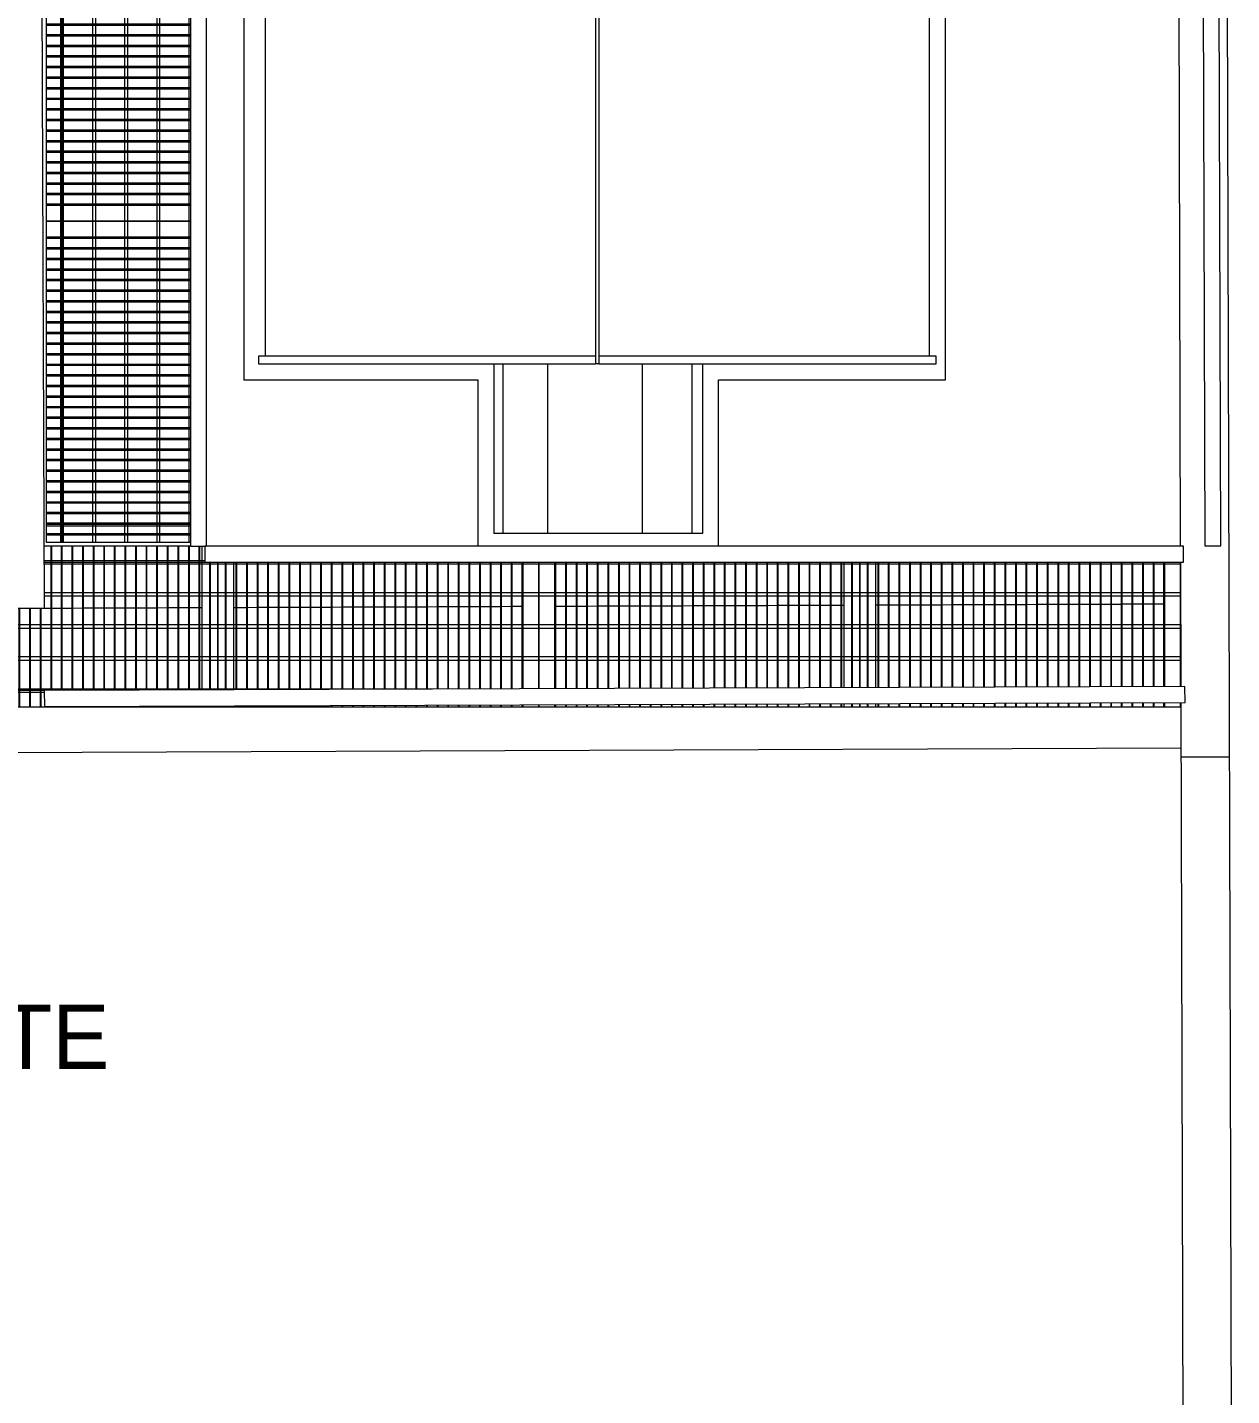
# Model space of a CAD drawing. Header units: metres. Extents: x 3 to 183, y -124 to 10.
# Drawn here: x 38.858 to 42.61, y -112.086 to -107.822 of the extents above; entities that cross this region are included whole.
import ezdxf

# ---------------------------------------------------------------- set-up
doc = ezdxf.new("R2010")
doc.units = ezdxf.units.M
for name, color, linetype, lineweight in [('A-FLOR-HRAL', 7, 'Continuous', 9), ('A-GENM', 7, 'Continuous', 9), ('A-WALL', 7, 'Continuous', 9), ('G-ANNO-TEXT', 7, 'Continuous', 9), ('M-EQPM', 7, 'Continuous', 9)]:
    doc.layers.add(name, color=color, linetype=linetype, lineweight=lineweight)
doc.styles.add('Century Gothic_2', font='GOTHIC.TTF', dxfattribs={"height": 0.2})

# ---------------------------------------------------------------- blocks, each defined once
blk = doc.blocks.new('M_RVR_Grating - 0_50 x 1_00-2147713-NFONDO-ESTANQUE EXT')
at = {"layer": 'A-GENM', "color": 253, "true_color": 0xaaaaaa}
for p, q in [((-0.5, 0.25), (-0.5, 0.2368)), ((-0.45, 0.25), (-0.5, 0.25)), ((0.5, 0.25), (-0.5, 0.25)), ((-0.5, 0.25), (-0.5, 0.2368)), ((-0.45, 0.25), (-0.45, 0.237)), ((-0.447, 0.25), (-0.45, 0.25)), ((-0.45, 0.237), (-0.45, 0.25)), ((-0.447, 0.237), (-0.447, 0.25)), ((-0.417, 0.25), (-0.417, 0.2371)), ((-0.414, 0.25), (-0.417, 0.25)), ((-0.414, 0.2371), (-0.414, 0.25)), ((-0.384, 0.25), (-0.384, 0.2372)), ((-0.381, 0.25), (-0.384, 0.25)), ((-0.381, 0.2372), (-0.381, 0.25)), ((-0.351, 0.25), (-0.351, 0.2373)), ((-0.348, 0.25), (-0.351, 0.25)), ((-0.348, 0.2373), (-0.348, 0.25)), ((-0.318, 0.25), (-0.318, 0.2374)), ((-0.315, 0.25), (-0.318, 0.25)), ((-0.315, 0.2374), (-0.315, 0.25)), ((-0.285, 0.25), (-0.285, 0.2375)), ((-0.282, 0.25), (-0.285, 0.25)), ((-0.282, 0.2375), (-0.282, 0.25)), ((-0.252, 0.25), (-0.252, 0.2376)), ((-0.249, 0.25), (-0.252, 0.25)), ((-0.249, 0.2376), (-0.249, 0.25)), ((-0.219, 0.25), (-0.219, 0.2377)), ((-0.216, 0.25), (-0.219, 0.25)), ((-0.216, 0.2377), (-0.216, 0.25)), ((-0.186, 0.25), (-0.186, 0.2378)), ((-0.183, 0.25), (-0.186, 0.25)), ((-0.183, 0.2378), (-0.183, 0.25)), ((-0.153, 0.25), (-0.153, 0.2379)), ((-0.15, 0.25), (-0.153, 0.25)), ((-0.15, 0.2379), (-0.15, 0.25)), ((-0.12, 0.25), (-0.12, 0.238)), ((-0.117, 0.25), (-0.12, 0.25)), ((-0.117, 0.238), (-0.117, 0.25)), ((-0.087, 0.25), (-0.087, 0.2381)), ((-0.084, 0.25), (-0.087, 0.25)), ((-0.084, 0.2382), (-0.084, 0.25)), ((-0.054, 0.25), (-0.054, 0.2383)), ((-0.051, 0.25), (-0.054, 0.25)), ((-0.051, 0.2383), (-0.051, 0.25)), ((-0.021, 0.25), (-0.021, 0.2384)), ((-0.018, 0.25), (-0.021, 0.25)), ((-0.018, 0.2384), (-0.018, 0.25)), ((0.012, 0.25), (0.012, 0.2385)), ((0.015, 0.25), (0.012, 0.25)), ((0.015, 0.2385), (0.015, 0.25)), ((0.045, 0.25), (0.045, 0.2386)), ((0.048, 0.25), (0.045, 0.25)), ((0.048, 0.2386), (0.048, 0.25)), ((0.078, 0.25), (0.078, 0.2387)), ((0.081, 0.25), (0.078, 0.25)), ((0.081, 0.2387), (0.081, 0.25)), ((0.111, 0.25), (0.111, 0.2388)), ((0.114, 0.25), (0.111, 0.25)), ((0.114, 0.2388), (0.114, 0.25)), ((0.144, 0.25), (0.144, 0.2389)), ((0.147, 0.25), (0.144, 0.25)), ((0.147, 0.2389), (0.147, 0.25)), ((0.177, 0.25), (0.177, 0.239)), ((0.18, 0.25), (0.177, 0.25)), ((0.18, 0.239), (0.18, 0.25)), ((0.21, 0.25), (0.21, 0.2391)), ((0.213, 0.25), (0.21, 0.25)), ((0.213, 0.2391), (0.213, 0.25)), ((0.243, 0.25), (0.243, 0.2392)), ((0.246, 0.25), (0.243, 0.25)), ((0.246, 0.2392), (0.246, 0.25)), ((0.276, 0.25), (0.276, 0.2393)), ((0.279, 0.25), (0.276, 0.25)), ((0.279, 0.2393), (0.279, 0.25)), ((0.309, 0.25), (0.309, 0.2394)), ((0.312, 0.25), (0.309, 0.25)), ((0.312, 0.2395), (0.312, 0.25)), ((0.342, 0.25), (0.342, 0.2396)), ((0.345, 0.25), (0.342, 0.25)), ((0.345, 0.2396), (0.345, 0.25)), ((0.375, 0.25), (0.375, 0.2397)), ((0.378, 0.25), (0.375, 0.25)), ((0.378, 0.2397), (0.378, 0.25)), ((0.408, 0.25), (0.408, 0.2398)), ((0.411, 0.25), (0.408, 0.25)), ((0.411, 0.2398), (0.411, 0.25)), ((0.441, 0.25), (0.441, 0.2399)), ((0.444, 0.25), (0.441, 0.25)), ((0.444, 0.2399), (0.444, 0.25)), ((0.45, 0.25), (0.45, 0.2399)), ((0.5, 0.25), (0.45, 0.25)), ((0.474, 0.25), (0.474, 0.2402)), ((0.477, 0.25), (0.474, 0.25)), ((0.477, 0.2402), (0.477, 0.25)), ((0.5, 0.2403), (0.5, 0.25)), ((0.5, 0.2403), (0.5, 0.25)), ((-0.5, 0.1868), (-0.5, -0.2)), ((-0.45, 0.187), (-0.45, -0.2)), ((-0.45, -0.2), (-0.45, 0.187)), ((-0.447, -0.2), (-0.447, 0.187)), ((-0.417, 0.1871), (-0.417, -0.2)), ((-0.414, -0.2), (-0.414, 0.1871)), ((-0.384, 0.1872), (-0.384, -0.2)), ((-0.381, -0.2), (-0.381, 0.1872)), ((-0.351, 0.1874), (-0.351, -0.2)), ((-0.348, -0.2), (-0.348, 0.1874)), ((-0.318, 0.1875), (-0.318, -0.2)), ((-0.315, -0.2), (-0.315, 0.1875)), ((-0.285, 0.1876), (-0.285, -0.2)), ((-0.282, -0.2), (-0.282, 0.1876)), ((-0.252, 0.1877), (-0.252, -0.2)), ((-0.249, -0.2), (-0.249, 0.1877)), ((-0.219, 0.1879), (-0.219, -0.2)), ((-0.216, -0.2), (-0.216, 0.1879)), ((-0.186, 0.188), (-0.186, -0.2)), ((-0.183, -0.2), (-0.183, 0.188)), ((-0.153, 0.1881), (-0.153, -0.2)), ((-0.15, -0.2), (-0.15, 0.1881)), ((-0.12, 0.1882), (-0.12, -0.2)), ((-0.117, -0.2), (-0.117, 0.1882)), ((-0.087, 0.1883), (-0.087, -0.2)), ((-0.084, -0.2), (-0.084, 0.1884)), ((-0.054, 0.1885), (-0.054, -0.2)), ((-0.051, -0.2), (-0.051, 0.1885)), ((-0.021, 0.1886), (-0.021, -0.2)), ((-0.018, -0.2), (-0.018, 0.1886)), ((0.012, 0.1887), (0.012, -0.2)), ((0.015, -0.2), (0.015, 0.1887)), ((0.045, 0.1888), (0.045, -0.2)), ((0.048, -0.2), (0.048, 0.1889)), ((0.078, 0.189), (0.078, -0.2)), ((0.081, -0.2), (0.081, 0.189)), ((0.111, 0.1891), (0.111, -0.2)), ((0.114, -0.2), (0.114, 0.1891)), ((0.144, 0.1892), (0.144, -0.2)), ((0.147, -0.2), (0.147, 0.1892)), ((0.177, 0.1893), (0.177, -0.2)), ((0.18, -0.2), (0.18, 0.1894)), ((0.21, 0.1895), (0.21, -0.2)), ((0.213, -0.2), (0.213, 0.1895)), ((0.243, 0.1896), (0.243, -0.2)), ((0.246, -0.2), (0.246, 0.1896)), ((0.276, 0.1897), (0.276, -0.2)), ((0.279, -0.2), (0.279, 0.1897)), ((0.309, 0.1898), (0.309, -0.2)), ((0.312, -0.2), (0.312, 0.1898)), ((0.342, 0.19), (0.342, -0.2002)), ((0.345, -0.2002), (0.345, 0.19)), ((0.375, 0.1901), (0.375, -0.2002)), ((0.378, -0.2002), (0.378, 0.1901)), ((0.408, 0.1902), (0.408, -0.2001)), ((0.411, -0.2001), (0.411, 0.1902)), ((0.441, 0.1903), (0.441, -0.2001)), ((0.444, -0.2001), (0.444, 0.1903)), ((0.45, 0.1904), (0.45, -0.2001)), ((0.474, 0.1902), (0.474, -0.2)), ((0.477, -0.2), (0.477, 0.1902)), ((0.5, -0.2), (0.5, 0.1903)), ((0.5, 0.105), (-0.5, 0.105)), ((-0.5, 0.095), (0.5, 0.095)), ((0.5, 0.005), (-0.5, 0.005)), ((-0.5, -0.005), (0.5, -0.005)), ((0.5, -0.095), (-0.5, -0.095)), ((-0.5, -0.105), (0.5, -0.105)), ((0.5, -0.195), (-0.5, -0.195)), ((0.5, -0.2), (-0.5, -0.2))]:
    blk.add_line(p, q, dxfattribs=at)
blk = doc.blocks.new('M_RVR_Grating - 0_50 x 1_00-2148510-NFONDO-ESTANQUE EXT')
at = {"layer": 'A-GENM', "color": 253, "true_color": 0xaaaaaa}
for p, q in [((-0.5, 0.2), (-0.5, -0.1938)), ((-0.5, 0.2), (0.5, 0.2)), ((-0.5, 0.195), (0.5, 0.195)), ((-0.45, 0.2), (-0.45, -0.1937)), ((-0.45, -0.1937), (-0.45, 0.2)), ((-0.447, -0.1936), (-0.447, 0.2)), ((-0.417, 0.2), (-0.417, -0.1935)), ((-0.414, -0.1935), (-0.414, 0.2)), ((-0.384, 0.2), (-0.384, -0.1934)), ((-0.381, -0.1934), (-0.381, 0.2)), ((-0.351, 0.2), (-0.351, -0.1933)), ((-0.348, -0.1933), (-0.348, 0.2)), ((-0.318, 0.2), (-0.318, -0.1932)), ((-0.315, -0.1932), (-0.315, 0.2)), ((-0.285, 0.2), (-0.285, -0.1931)), ((-0.282, -0.1931), (-0.282, 0.2)), ((-0.252, 0.2), (-0.252, -0.193)), ((-0.249, -0.193), (-0.249, 0.2)), ((-0.219, 0.2), (-0.219, -0.1928)), ((-0.216, -0.1928), (-0.216, 0.2)), ((-0.186, 0.2), (-0.186, -0.1927)), ((-0.183, -0.1927), (-0.183, 0.2)), ((-0.153, 0.2), (-0.153, -0.1926)), ((-0.15, -0.1926), (-0.15, 0.2)), ((-0.12, 0.2), (-0.12, -0.1925)), ((-0.117, -0.1925), (-0.117, 0.2)), ((-0.087, 0.2), (-0.087, -0.1924)), ((-0.084, -0.1924), (-0.084, 0.2)), ((-0.054, 0.2), (-0.054, -0.1923)), ((-0.051, -0.1923), (-0.051, 0.2)), ((-0.021, 0.2), (-0.021, -0.1921)), ((-0.018, -0.1921), (-0.018, 0.2)), ((0.012, 0.2), (0.012, -0.192)), ((0.015, -0.192), (0.015, 0.2)), ((0.045, 0.2), (0.045, -0.1919)), ((0.048, -0.1919), (0.048, 0.2)), ((0.078, 0.2), (0.078, -0.1918)), ((0.081, -0.1918), (0.081, 0.2)), ((0.111, 0.2), (0.111, -0.1917)), ((0.114, -0.1917), (0.114, 0.2)), ((0.144, 0.2), (0.144, -0.1916)), ((0.147, -0.1916), (0.147, 0.2)), ((0.177, 0.2), (0.177, -0.1915)), ((0.18, -0.1914), (0.18, 0.2)), ((0.21, 0.2), (0.21, -0.1913)), ((0.213, -0.1913), (0.213, 0.2)), ((0.243, 0.2), (0.243, -0.1912)), ((0.246, -0.1912), (0.246, 0.2)), ((0.276, 0.2), (0.276, -0.1911)), ((0.279, -0.1911), (0.279, 0.2)), ((0.309, 0.2), (0.309, -0.191)), ((0.312, -0.191), (0.312, 0.2)), ((0.342, 0.2002), (0.342, -0.1909)), ((0.345, -0.1909), (0.345, 0.2002)), ((0.375, 0.2002), (0.375, -0.1908)), ((0.378, -0.1907), (0.378, 0.2002)), ((0.408, 0.2001), (0.408, -0.1906)), ((0.411, -0.1906), (0.411, 0.2001)), ((0.441, 0.2001), (0.441, -0.1905)), ((0.444, -0.1905), (0.444, 0.2001)), ((0.45, 0.2001), (0.45, -0.1905)), ((0.474, 0.2), (0.474, -0.1904)), ((0.477, -0.1904), (0.477, 0.2)), ((0.5, -0.1903), (0.5, 0.2)), ((0.5, 0.105), (-0.5, 0.105)), ((-0.5, 0.095), (0.5, 0.095)), ((0.5, 0.005), (-0.5, 0.005)), ((-0.5, -0.005), (0.5, -0.005)), ((0.5, -0.095), (-0.5, -0.095)), ((-0.5, -0.105), (0.5, -0.105)), ((-0.5, -0.2438), (-0.5, -0.25)), ((-0.5, -0.2438), (-0.5, -0.25)), ((-0.5, -0.25), (-0.45, -0.25)), ((-0.5, -0.25), (0.5, -0.25)), ((-0.45, -0.2437), (-0.45, -0.25)), ((-0.45, -0.25), (-0.45, -0.2437)), ((-0.45, -0.25), (-0.447, -0.25)), ((-0.447, -0.25), (-0.447, -0.2436)), ((-0.417, -0.2435), (-0.417, -0.25)), ((-0.417, -0.25), (-0.414, -0.25)), ((-0.414, -0.25), (-0.414, -0.2435)), ((-0.384, -0.2434), (-0.384, -0.25)), ((-0.384, -0.25), (-0.381, -0.25)), ((-0.381, -0.25), (-0.381, -0.2434)), ((-0.351, -0.2433), (-0.351, -0.25)), ((-0.351, -0.25), (-0.348, -0.25)), ((-0.348, -0.25), (-0.348, -0.2433)), ((-0.318, -0.2432), (-0.318, -0.25)), ((-0.318, -0.25), (-0.315, -0.25)), ((-0.315, -0.25), (-0.315, -0.2432)), ((-0.285, -0.2431), (-0.285, -0.25)), ((-0.285, -0.25), (-0.282, -0.25)), ((-0.282, -0.25), (-0.282, -0.2431)), ((-0.252, -0.243), (-0.252, -0.25)), ((-0.252, -0.25), (-0.249, -0.25)), ((-0.249, -0.25), (-0.249, -0.243)), ((-0.219, -0.2428), (-0.219, -0.25)), ((-0.219, -0.25), (-0.216, -0.25)), ((-0.216, -0.25), (-0.216, -0.2428)), ((-0.186, -0.2427), (-0.186, -0.25)), ((-0.186, -0.25), (-0.183, -0.25)), ((-0.183, -0.25), (-0.183, -0.2427)), ((-0.153, -0.2426), (-0.153, -0.25)), ((-0.153, -0.25), (-0.15, -0.25)), ((-0.15, -0.25), (-0.15, -0.2426)), ((-0.12, -0.2425), (-0.12, -0.25)), ((-0.12, -0.25), (-0.117, -0.25)), ((-0.117, -0.25), (-0.117, -0.2425)), ((-0.087, -0.2424), (-0.087, -0.25)), ((-0.087, -0.25), (-0.084, -0.25)), ((-0.084, -0.25), (-0.084, -0.2424)), ((-0.054, -0.2423), (-0.054, -0.25)), ((-0.054, -0.25), (-0.051, -0.25)), ((-0.051, -0.25), (-0.051, -0.2423)), ((-0.021, -0.2421), (-0.021, -0.25)), ((-0.021, -0.25), (-0.018, -0.25)), ((-0.018, -0.25), (-0.018, -0.2421)), ((0.012, -0.242), (0.012, -0.25)), ((0.012, -0.25), (0.015, -0.25)), ((0.015, -0.25), (0.015, -0.242)), ((0.045, -0.2419), (0.045, -0.25)), ((0.045, -0.25), (0.048, -0.25)), ((0.048, -0.25), (0.048, -0.2419)), ((0.078, -0.2418), (0.078, -0.25)), ((0.078, -0.25), (0.081, -0.25)), ((0.081, -0.25), (0.081, -0.2418)), ((0.111, -0.2417), (0.111, -0.25)), ((0.111, -0.25), (0.114, -0.25)), ((0.114, -0.25), (0.114, -0.2417)), ((0.144, -0.2416), (0.144, -0.25)), ((0.144, -0.25), (0.147, -0.25)), ((0.147, -0.25), (0.147, -0.2416)), ((0.177, -0.2415), (0.177, -0.25)), ((0.177, -0.25), (0.18, -0.25)), ((0.18, -0.25), (0.18, -0.2414)), ((0.21, -0.2413), (0.21, -0.25)), ((0.21, -0.25), (0.213, -0.25)), ((0.213, -0.25), (0.213, -0.2413)), ((0.243, -0.2412), (0.243, -0.25)), ((0.243, -0.25), (0.246, -0.25)), ((0.246, -0.25), (0.246, -0.2412)), ((0.276, -0.2411), (0.276, -0.25)), ((0.276, -0.25), (0.279, -0.25)), ((0.279, -0.25), (0.279, -0.2411)), ((0.309, -0.241), (0.309, -0.25)), ((0.309, -0.25), (0.312, -0.25)), ((0.312, -0.25), (0.312, -0.241)), ((0.342, -0.2409), (0.342, -0.25)), ((0.342, -0.25), (0.345, -0.25)), ((0.345, -0.25), (0.345, -0.2409)), ((0.375, -0.2408), (0.375, -0.25)), ((0.375, -0.25), (0.378, -0.25)), ((0.378, -0.25), (0.378, -0.2407)), ((0.408, -0.2406), (0.408, -0.25)), ((0.408, -0.25), (0.411, -0.25)), ((0.411, -0.25), (0.411, -0.2406)), ((0.441, -0.2405), (0.441, -0.25)), ((0.441, -0.25), (0.444, -0.25)), ((0.444, -0.25), (0.444, -0.2405)), ((0.45, -0.2405), (0.45, -0.25)), ((0.45, -0.25), (0.5, -0.25)), ((0.474, -0.2404), (0.474, -0.25)), ((0.474, -0.25), (0.477, -0.25)), ((0.477, -0.25), (0.477, -0.2404)), ((0.5, -0.25), (0.5, -0.2403)), ((0.5, -0.25), (0.5, -0.2403))]:
    blk.add_line(p, q, dxfattribs=at)
blk = doc.blocks.new('M_RVR_Grating - 0_50 x 1_00-V1-NFONDO-ESTANQUE EXT')
at = {"layer": 'A-GENM', "color": 253, "true_color": 0xaaaaaa}
for p, q in [((0.4144, 0.25), (-0.0425, 0.25)), ((-0.018, 0.25), (-0.021, 0.25)), ((-0.021, 0.25), (-0.021, -0.1992)), ((-0.018, -0.1992), (-0.018, 0.25)), ((0.015, 0.25), (0.012, 0.25)), ((0.012, 0.25), (0.012, -0.1991)), ((0.015, -0.1991), (0.015, 0.25)), ((0.048, 0.25), (0.045, 0.25)), ((0.045, 0.25), (0.045, -0.199)), ((0.048, -0.1989), (0.048, 0.25)), ((0.081, 0.25), (0.078, 0.25)), ((0.078, 0.25), (0.078, -0.1988)), ((0.081, -0.1988), (0.081, 0.25)), ((0.114, 0.25), (0.111, 0.25)), ((0.111, 0.25), (0.111, -0.1987)), ((0.114, -0.1987), (0.114, 0.25)), ((0.147, 0.25), (0.144, 0.25)), ((0.144, 0.25), (0.144, -0.1986)), ((0.147, -0.1986), (0.147, 0.25)), ((0.18, 0.25), (0.177, 0.25)), ((0.177, 0.25), (0.177, -0.1985)), ((0.18, -0.1985), (0.18, 0.25)), ((0.213, 0.25), (0.21, 0.25)), ((0.21, 0.25), (0.21, -0.1984)), ((0.213, -0.1984), (0.213, 0.25)), ((0.246, 0.25), (0.243, 0.25)), ((0.243, 0.25), (0.243, -0.1983)), ((0.246, -0.1982), (0.246, 0.25)), ((0.279, 0.25), (0.276, 0.25)), ((0.276, 0.25), (0.276, -0.1981)), ((0.279, -0.1981), (0.279, 0.25)), ((0.312, 0.25), (0.309, 0.25)), ((0.309, 0.25), (0.309, -0.198)), ((0.312, -0.198), (0.312, 0.25)), ((0.345, 0.25), (0.342, 0.25)), ((0.342, 0.25), (0.342, -0.1979)), ((0.345, -0.1979), (0.345, 0.25)), ((0.378, 0.25), (0.375, 0.25)), ((0.375, 0.25), (0.375, -0.1978)), ((0.378, -0.1978), (0.378, 0.25)), ((0.411, 0.25), (0.408, 0.25)), ((0.408, 0.25), (0.408, -0.1977)), ((0.411, -0.1977), (0.411, 0.25)), ((0.441, 0.25), (0.441, -0.1976)), ((0.444, -0.1976), (0.444, 0.25)), ((0.45, 0.25), (0.45, -0.1975)), ((-0.5, 0.2), (-0.5, -0.2)), ((-0.5, 0.195), (-0.1923, 0.195)), ((-0.45, 0.2), (-0.45, -0.2001)), ((-0.45, -0.2001), (-0.45, 0.2)), ((-0.447, -0.2001), (-0.447, 0.2)), ((-0.417, 0.2), (-0.417, -0.2001)), ((-0.414, -0.2001), (-0.414, 0.2)), ((-0.384, 0.2), (-0.384, -0.2002)), ((-0.381, -0.2002), (-0.381, 0.2)), ((-0.351, 0.2), (-0.351, -0.2002)), ((-0.348, -0.2002), (-0.348, 0.2)), ((-0.318, 0.2), (-0.318, -0.2)), ((-0.315, -0.2), (-0.315, 0.2)), ((-0.285, 0.2), (-0.285, -0.2)), ((-0.282, -0.2), (-0.282, 0.2)), ((-0.252, 0.2), (-0.252, -0.2)), ((-0.249, -0.2), (-0.249, 0.2)), ((-0.219, 0.2), (-0.219, -0.1999)), ((-0.216, -0.1999), (-0.216, 0.2)), ((0.4597, 0.205), (-0.0423, 0.205)), ((-0.0423, 0.2), (0.5, 0.2)), ((-0.0423, 0.195), (0.5, 0.195)), ((0.474, 0.2), (0.474, -0.1974)), ((0.477, -0.1974), (0.477, 0.2)), ((0.5, -0.1974), (0.5, 0.2)), ((-0.192, 0.105), (-0.5, 0.105)), ((-0.5, 0.095), (-0.1919, 0.095)), ((0.5, 0.105), (-0.042, 0.105)), ((-0.0419, 0.095), (0.5, 0.095)), ((-0.186, 0.0566), (-0.186, -0.25)), ((-0.183, -0.25), (-0.183, 0.0566)), ((-0.153, 0.0567), (-0.153, -0.25)), ((-0.15, -0.25), (-0.15, 0.0568)), ((-0.12, 0.0569), (-0.12, -0.25)), ((-0.117, -0.25), (-0.117, 0.0569)), ((-0.087, 0.057), (-0.087, -0.25)), ((-0.084, -0.25), (-0.084, 0.057)), ((-0.054, 0.0571), (-0.054, -0.25)), ((-0.051, -0.25), (-0.051, 0.0571)), ((0.5, 0.005), (-0.5, 0.005)), ((-0.5, -0.005), (0.5, -0.005)), ((0.5, -0.095), (-0.5, -0.095)), ((-0.5, -0.105), (0.5, -0.105)), ((0.5, -0.195), (-0.5, -0.195)), ((-0.2512, -0.2), (-0.5, -0.2)), ((-0.0409, -0.2), (-0.1909, -0.2)), ((-0.1909, -0.205), (-0.0409, -0.205)), ((-0.2512, -0.25), (-0.249, -0.25)), ((-0.2512, -0.25), (0.5, -0.25)), ((-0.219, -0.25), (-0.216, -0.25)), ((-0.186, -0.25), (-0.183, -0.25)), ((-0.153, -0.25), (-0.15, -0.25)), ((-0.12, -0.25), (-0.117, -0.25)), ((-0.087, -0.25), (-0.084, -0.25)), ((-0.054, -0.25), (-0.051, -0.25)), ((-0.021, -0.2496), (-0.021, -0.25)), ((-0.021, -0.25), (-0.018, -0.25)), ((-0.018, -0.25), (-0.018, -0.2496)), ((0.012, -0.2496), (0.012, -0.25)), ((0.012, -0.25), (0.015, -0.25)), ((0.015, -0.25), (0.015, -0.2496)), ((0.045, -0.2496), (0.045, -0.25)), ((0.045, -0.25), (0.048, -0.25)), ((0.048, -0.25), (0.048, -0.2496)), ((0.078, -0.2496), (0.078, -0.25)), ((0.078, -0.25), (0.081, -0.25)), ((0.081, -0.25), (0.081, -0.2496)), ((0.111, -0.2496), (0.111, -0.25)), ((0.111, -0.25), (0.114, -0.25)), ((0.114, -0.25), (0.114, -0.2496)), ((0.144, -0.2496), (0.144, -0.25)), ((0.144, -0.25), (0.147, -0.25)), ((0.147, -0.25), (0.147, -0.2496)), ((0.177, -0.2496), (0.177, -0.25)), ((0.177, -0.25), (0.18, -0.25)), ((0.18, -0.25), (0.18, -0.2496)), ((0.21, -0.2484), (0.21, -0.25)), ((0.21, -0.25), (0.213, -0.25)), ((0.213, -0.25), (0.213, -0.2484)), ((0.243, -0.2483), (0.243, -0.25)), ((0.243, -0.25), (0.246, -0.25)), ((0.246, -0.25), (0.246, -0.2482)), ((0.276, -0.2481), (0.276, -0.25)), ((0.276, -0.25), (0.279, -0.25)), ((0.279, -0.25), (0.279, -0.2481)), ((0.309, -0.248), (0.309, -0.25)), ((0.309, -0.25), (0.312, -0.25)), ((0.312, -0.25), (0.312, -0.248)), ((0.342, -0.2479), (0.342, -0.25)), ((0.342, -0.25), (0.345, -0.25)), ((0.345, -0.25), (0.345, -0.2479)), ((0.375, -0.2478), (0.375, -0.25)), ((0.375, -0.25), (0.378, -0.25)), ((0.378, -0.25), (0.378, -0.2478)), ((0.408, -0.2477), (0.408, -0.25)), ((0.408, -0.25), (0.411, -0.25)), ((0.411, -0.25), (0.411, -0.2477)), ((0.441, -0.2476), (0.441, -0.25)), ((0.441, -0.25), (0.444, -0.25)), ((0.444, -0.25), (0.444, -0.2476)), ((0.45, -0.2475), (0.45, -0.25)), ((0.45, -0.25), (0.5, -0.25)), ((0.474, -0.2474), (0.474, -0.25)), ((0.474, -0.25), (0.477, -0.25)), ((0.477, -0.25), (0.477, -0.2474)), ((0.5, -0.25), (0.5, -0.2474)), ((0.5, -0.25), (0.5, -0.2474))]:
    blk.add_line(p, q, dxfattribs=at)
blk = doc.blocks.new('M_RVR_Grating - 0_50 x 1_00-V2-NFONDO-ESTANQUE EXT')
at = {"layer": 'A-GENM', "color": 253, "true_color": 0xaaaaaa}
for p, q in [((-0.5, 0.25), (-0.5, 0.2438)), ((-0.45, 0.25), (-0.5, 0.25)), ((0.5, 0.25), (-0.5, 0.25)), ((-0.5, 0.25), (-0.5, 0.2438)), ((-0.45, 0.25), (-0.45, 0.244)), ((-0.447, 0.25), (-0.45, 0.25)), ((-0.45, 0.244), (-0.45, 0.25)), ((-0.447, 0.244), (-0.447, 0.25)), ((-0.417, 0.25), (-0.417, 0.2441)), ((-0.414, 0.25), (-0.417, 0.25)), ((-0.414, 0.2441), (-0.414, 0.25)), ((-0.384, 0.25), (-0.384, 0.2442)), ((-0.381, 0.25), (-0.384, 0.25)), ((-0.381, 0.2443), (-0.381, 0.25)), ((-0.351, 0.25), (-0.351, 0.2444)), ((-0.348, 0.25), (-0.351, 0.25)), ((-0.348, 0.2444), (-0.348, 0.25)), ((-0.318, 0.25), (-0.318, 0.2445)), ((-0.315, 0.25), (-0.318, 0.25)), ((-0.315, 0.2445), (-0.315, 0.25)), ((-0.285, 0.25), (-0.285, 0.2446)), ((-0.282, 0.25), (-0.285, 0.25)), ((-0.282, 0.2446), (-0.282, 0.25)), ((-0.252, 0.25), (-0.252, 0.2447)), ((-0.249, 0.25), (-0.252, 0.25)), ((-0.249, 0.2447), (-0.249, 0.25)), ((-0.219, 0.25), (-0.219, 0.2448)), ((-0.216, 0.25), (-0.219, 0.25)), ((-0.216, 0.2448), (-0.216, 0.25)), ((-0.186, 0.25), (-0.186, 0.2449)), ((-0.183, 0.25), (-0.186, 0.25)), ((-0.183, 0.245), (-0.183, 0.25)), ((-0.153, 0.25), (-0.153, 0.2451)), ((-0.15, 0.25), (-0.153, 0.25)), ((-0.15, 0.2451), (-0.15, 0.25)), ((-0.12, 0.25), (-0.12, 0.2452)), ((-0.117, 0.25), (-0.12, 0.25)), ((-0.117, 0.2452), (-0.117, 0.25)), ((-0.087, 0.25), (-0.087, 0.2453)), ((-0.084, 0.25), (-0.087, 0.25)), ((-0.084, 0.2453), (-0.084, 0.25)), ((-0.054, 0.25), (-0.054, 0.2454)), ((-0.051, 0.25), (-0.054, 0.25)), ((-0.051, 0.2454), (-0.051, 0.25)), ((-0.021, 0.25), (-0.021, 0.2455)), ((-0.018, 0.25), (-0.021, 0.25)), ((-0.018, 0.2455), (-0.018, 0.25)), ((0.012, 0.25), (0.012, 0.2456)), ((0.015, 0.25), (0.012, 0.25)), ((0.015, 0.2456), (0.015, 0.25)), ((0.045, 0.25), (0.045, 0.2458)), ((0.048, 0.25), (0.045, 0.25)), ((0.048, 0.2458), (0.048, 0.25)), ((0.078, 0.25), (0.078, 0.2459)), ((0.081, 0.25), (0.078, 0.25)), ((0.081, 0.2459), (0.081, 0.25)), ((0.111, 0.25), (0.111, 0.246)), ((0.114, 0.25), (0.111, 0.25)), ((0.114, 0.246), (0.114, 0.25)), ((0.144, 0.25), (0.144, 0.2461)), ((0.147, 0.25), (0.144, 0.25)), ((0.147, 0.2461), (0.147, 0.25)), ((0.177, 0.25), (0.177, 0.2462)), ((0.18, 0.25), (0.177, 0.25)), ((0.18, 0.2462), (0.18, 0.25)), ((0.21, 0.25), (0.21, 0.2463)), ((0.213, 0.25), (0.21, 0.25)), ((0.213, 0.2463), (0.213, 0.25)), ((0.243, 0.25), (0.243, 0.2465)), ((0.246, 0.25), (0.243, 0.25)), ((0.246, 0.2465), (0.246, 0.25)), ((0.276, 0.25), (0.276, 0.2466)), ((0.279, 0.25), (0.276, 0.25)), ((0.279, 0.2466), (0.279, 0.25)), ((0.309, 0.25), (0.309, 0.2467)), ((0.312, 0.25), (0.309, 0.25)), ((0.312, 0.2467), (0.312, 0.25)), ((0.342, 0.25), (0.342, 0.2468)), ((0.345, 0.25), (0.342, 0.25)), ((0.345, 0.2468), (0.345, 0.25)), ((0.375, 0.25), (0.375, 0.2469)), ((0.378, 0.25), (0.375, 0.25)), ((0.378, 0.2469), (0.378, 0.25)), ((0.408, 0.25), (0.408, 0.247)), ((0.411, 0.25), (0.408, 0.25)), ((0.411, 0.247), (0.411, 0.25)), ((0.441, 0.25), (0.441, 0.2471)), ((0.444, 0.25), (0.441, 0.25)), ((0.444, 0.2472), (0.444, 0.25)), ((0.45, 0.25), (0.45, 0.2472)), ((0.5, 0.25), (0.45, 0.25)), ((0.474, 0.25), (0.474, 0.2473)), ((0.477, 0.25), (0.474, 0.25)), ((0.477, 0.2473), (0.477, 0.25)), ((0.5, 0.2474), (0.5, 0.25)), ((0.5, 0.2474), (0.5, 0.25)), ((-0.5, 0.1938), (-0.5, -0.2)), ((-0.45, 0.194), (-0.45, -0.2)), ((-0.45, -0.2), (-0.45, 0.194)), ((-0.447, -0.2), (-0.447, 0.194)), ((-0.417, 0.1941), (-0.417, -0.2)), ((-0.414, -0.2), (-0.414, 0.1941)), ((-0.384, 0.1942), (-0.384, -0.2)), ((-0.381, -0.2), (-0.381, 0.1943)), ((-0.351, 0.1944), (-0.351, -0.2)), ((-0.348, -0.2), (-0.348, 0.1944)), ((-0.318, 0.1945), (-0.318, -0.2)), ((-0.315, -0.2), (-0.315, 0.1945)), ((-0.285, 0.1946), (-0.285, -0.2)), ((-0.282, -0.2), (-0.282, 0.1946)), ((-0.252, 0.1947), (-0.252, -0.2)), ((-0.249, -0.2), (-0.249, 0.1947)), ((-0.219, 0.1948), (-0.219, -0.2)), ((-0.216, -0.2), (-0.216, 0.1948)), ((-0.186, 0.1949), (-0.186, -0.2)), ((-0.183, -0.2), (-0.183, 0.195)), ((-0.1688, 0.195), (0.5, 0.195)), ((-0.153, 0.1951), (-0.153, -0.2)), ((-0.15, -0.2), (-0.15, 0.1951)), ((-0.12, 0.1952), (-0.12, -0.2)), ((-0.117, -0.2), (-0.117, 0.1952)), ((-0.087, 0.1953), (-0.087, -0.2)), ((-0.084, -0.2), (-0.084, 0.1953)), ((-0.054, 0.1954), (-0.054, -0.2)), ((-0.051, -0.2), (-0.051, 0.1954)), ((-0.021, 0.1955), (-0.021, -0.2)), ((-0.018, -0.2), (-0.018, 0.1955)), ((0.012, 0.1956), (0.012, -0.2)), ((0.015, -0.2), (0.015, 0.1956)), ((0.045, 0.1958), (0.045, -0.2)), ((0.048, -0.2), (0.048, 0.1958)), ((0.078, 0.1959), (0.078, -0.2)), ((0.081, -0.2), (0.081, 0.1959)), ((0.111, 0.196), (0.111, -0.2)), ((0.114, -0.2), (0.114, 0.196)), ((0.144, 0.1961), (0.144, -0.2)), ((0.147, -0.2), (0.147, 0.1961)), ((0.177, 0.1962), (0.177, -0.2)), ((0.18, -0.2), (0.18, 0.1962)), ((0.21, 0.1963), (0.21, -0.2)), ((0.213, -0.2), (0.213, 0.1963)), ((0.243, 0.1965), (0.243, -0.2)), ((0.246, -0.2), (0.246, 0.1965)), ((0.276, 0.1966), (0.276, -0.2)), ((0.279, -0.2), (0.279, 0.1966)), ((0.309, 0.1967), (0.309, -0.2)), ((0.312, -0.2), (0.312, 0.1967)), ((0.342, 0.1968), (0.342, -0.2002)), ((0.345, -0.2002), (0.345, 0.1968)), ((0.375, 0.1969), (0.375, -0.2002)), ((0.378, -0.2002), (0.378, 0.1969)), ((0.408, 0.197), (0.408, -0.2001)), ((0.411, -0.2001), (0.411, 0.197)), ((0.441, 0.1971), (0.441, -0.2001)), ((0.444, -0.2001), (0.444, 0.1972)), ((0.45, 0.1972), (0.45, -0.2001)), ((0.474, 0.1973), (0.474, -0.2)), ((0.477, -0.2), (0.477, 0.1973)), ((0.5, -0.2), (0.5, 0.1974)), ((0.5, 0.105), (-0.5, 0.105)), ((-0.5, 0.095), (0.5, 0.095)), ((0.5, 0.005), (-0.5, 0.005)), ((-0.5, -0.005), (0.5, -0.005)), ((0.5, -0.095), (-0.5, -0.095)), ((-0.5, -0.105), (0.5, -0.105)), ((0.5, -0.195), (-0.5, -0.195)), ((0.5, -0.2), (-0.5, -0.2))]:
    blk.add_line(p, q, dxfattribs=at)
blk = doc.blocks.new('M_RVR_Grating - 0_50 x 1_00-V15-NFONDO-ESTANQUE EXT')
at = {"layer": 'A-GENM', "color": 253, "true_color": 0xaaaaaa}
for p, q in [((-0.5, 0.2), (-0.5, -0.25)), ((-0.5, 0.195), (0.5, 0.195)), ((-0.45, 0.2), (-0.45, -0.25)), ((-0.45, -0.25), (-0.45, 0.2)), ((-0.447, -0.25), (-0.447, 0.2)), ((-0.417, 0.2), (-0.417, -0.25)), ((-0.414, -0.25), (-0.414, 0.2)), ((-0.384, 0.2), (-0.384, -0.25)), ((-0.381, -0.25), (-0.381, 0.2)), ((-0.351, 0.2), (-0.351, -0.25)), ((-0.348, -0.25), (-0.348, 0.2)), ((-0.318, 0.2), (-0.318, -0.25)), ((-0.315, -0.25), (-0.315, 0.2)), ((-0.285, 0.2), (-0.285, -0.25)), ((-0.282, -0.25), (-0.282, 0.2)), ((-0.252, 0.2), (-0.252, -0.25)), ((-0.249, -0.25), (-0.249, 0.2)), ((-0.219, 0.2), (-0.219, -0.25)), ((-0.216, -0.25), (-0.216, 0.2)), ((-0.186, 0.2), (-0.186, -0.25)), ((-0.183, -0.25), (-0.183, 0.2)), ((-0.153, 0.2), (-0.153, -0.25)), ((-0.15, -0.25), (-0.15, 0.2)), ((-0.12, 0.2), (-0.12, -0.25)), ((-0.117, -0.25), (-0.117, 0.2)), ((-0.087, 0.2), (-0.087, -0.25)), ((-0.084, -0.25), (-0.084, 0.2)), ((-0.054, 0.2), (-0.054, -0.25)), ((-0.051, -0.25), (-0.051, 0.2)), ((-0.021, 0.2), (-0.021, -0.25)), ((-0.018, -0.25), (-0.018, 0.2)), ((0.012, 0.2), (0.012, -0.25)), ((0.015, -0.25), (0.015, 0.2)), ((0.045, 0.2), (0.045, -0.25)), ((0.048, -0.25), (0.048, 0.2)), ((0.078, 0.2), (0.078, -0.25)), ((0.081, -0.25), (0.081, 0.2)), ((0.111, 0.2), (0.111, -0.25)), ((0.114, -0.25), (0.114, 0.2)), ((0.144, 0.2), (0.144, -0.25)), ((0.147, -0.25), (0.147, 0.2)), ((0.177, 0.2), (0.177, -0.25)), ((0.18, -0.25), (0.18, 0.2)), ((0.21, 0.2), (0.21, -0.25)), ((0.213, -0.25), (0.213, 0.2)), ((0.243, 0.2), (0.243, -0.25)), ((0.246, -0.25), (0.246, 0.2)), ((0.276, 0.2), (0.276, -0.25)), ((0.279, -0.25), (0.279, 0.2)), ((0.309, 0.2), (0.309, -0.25)), ((0.312, -0.25), (0.312, 0.2)), ((0.342, 0.2), (0.342, -0.25)), ((0.345, -0.25), (0.345, 0.2)), ((0.375, 0.2), (0.375, -0.25)), ((0.378, -0.25), (0.378, 0.2)), ((0.408, 0.2), (0.408, -0.25)), ((0.411, -0.25), (0.411, 0.2)), ((0.441, 0.2), (0.441, -0.25)), ((0.444, -0.25), (0.444, 0.2)), ((0.45, 0.2), (0.45, -0.25)), ((0.474, 0.2), (0.474, -0.25)), ((0.477, -0.25), (0.477, 0.2)), ((0.5, -0.25), (0.5, 0.2)), ((0.5, 0.105), (-0.5, 0.105)), ((-0.5, 0.095), (0.5, 0.095)), ((0.5, 0.005), (-0.5, 0.005)), ((-0.5, -0.005), (0.5, -0.005)), ((0.5, -0.095), (-0.5, -0.095)), ((-0.5, -0.105), (0.5, -0.105)), ((0.5, -0.195), (-0.5, -0.195)), ((0.5, -0.2), (-0.5, -0.2)), ((-0.5, -0.2), (-0.5, -0.25)), ((-0.5, -0.205), (0.5, -0.205)), ((0.5, -0.25), (0.5, -0.2)), ((-0.5, -0.25), (-0.45, -0.25)), ((-0.5, -0.25), (0.5, -0.25)), ((-0.45, -0.25), (-0.447, -0.25)), ((-0.417, -0.25), (-0.414, -0.25)), ((-0.384, -0.25), (-0.381, -0.25)), ((-0.351, -0.25), (-0.348, -0.25)), ((-0.318, -0.25), (-0.315, -0.25)), ((-0.285, -0.25), (-0.282, -0.25)), ((-0.252, -0.25), (-0.249, -0.25)), ((-0.219, -0.25), (-0.216, -0.25)), ((-0.186, -0.25), (-0.183, -0.25)), ((-0.153, -0.25), (-0.15, -0.25)), ((-0.12, -0.25), (-0.117, -0.25)), ((-0.087, -0.25), (-0.084, -0.25)), ((-0.054, -0.25), (-0.051, -0.25)), ((-0.021, -0.25), (-0.018, -0.25)), ((0.012, -0.25), (0.015, -0.25)), ((0.045, -0.25), (0.048, -0.25)), ((0.078, -0.25), (0.081, -0.25)), ((0.111, -0.25), (0.114, -0.25)), ((0.144, -0.25), (0.147, -0.25)), ((0.177, -0.25), (0.18, -0.25)), ((0.21, -0.25), (0.213, -0.25)), ((0.243, -0.25), (0.246, -0.25)), ((0.276, -0.25), (0.279, -0.25)), ((0.309, -0.25), (0.312, -0.25)), ((0.342, -0.25), (0.345, -0.25)), ((0.375, -0.25), (0.378, -0.25)), ((0.408, -0.25), (0.411, -0.25)), ((0.441, -0.25), (0.444, -0.25)), ((0.45, -0.25), (0.5, -0.25)), ((0.474, -0.25), (0.477, -0.25))]:
    blk.add_line(p, q, dxfattribs=at)
blk = doc.blocks.new('M_RVR_Grating - 0_50 x 1_00-V16-NFONDO-ESTANQUE EXT')
at = {"layer": 'A-GENM', "color": 253, "true_color": 0xaaaaaa}
for p, q in [((-0.45, 0.25), (-0.5, 0.25)), ((-0.5, 0.25), (-0.5, -0.2)), ((0.5, 0.25), (-0.5, 0.25)), ((-0.5, 0.25), (-0.5, 0.2)), ((-0.447, 0.25), (-0.45, 0.25)), ((-0.45, 0.25), (-0.45, -0.2)), ((-0.45, -0.2), (-0.45, 0.25)), ((-0.447, -0.2), (-0.447, 0.25)), ((-0.414, 0.25), (-0.417, 0.25)), ((-0.417, 0.25), (-0.417, -0.2)), ((-0.414, -0.2), (-0.414, 0.25)), ((-0.381, 0.25), (-0.384, 0.25)), ((-0.384, 0.25), (-0.384, -0.2)), ((-0.381, -0.2), (-0.381, 0.25)), ((-0.348, 0.25), (-0.351, 0.25)), ((-0.351, 0.25), (-0.351, -0.2)), ((-0.348, -0.2), (-0.348, 0.25)), ((-0.315, 0.25), (-0.318, 0.25)), ((-0.318, 0.25), (-0.318, -0.2)), ((-0.315, -0.2), (-0.315, 0.25)), ((-0.282, 0.25), (-0.285, 0.25)), ((-0.285, 0.25), (-0.285, -0.2)), ((-0.282, -0.2), (-0.282, 0.25)), ((-0.249, 0.25), (-0.252, 0.25)), ((-0.252, 0.25), (-0.252, -0.2)), ((-0.249, -0.2), (-0.249, 0.25)), ((-0.216, 0.25), (-0.219, 0.25)), ((-0.219, 0.25), (-0.219, -0.2)), ((-0.216, -0.2), (-0.216, 0.25)), ((-0.183, 0.25), (-0.186, 0.25)), ((-0.186, 0.25), (-0.186, -0.2)), ((-0.183, -0.2), (-0.183, 0.25)), ((-0.15, 0.25), (-0.153, 0.25)), ((-0.153, 0.25), (-0.153, -0.2)), ((-0.15, -0.2), (-0.15, 0.25)), ((-0.117, 0.25), (-0.12, 0.25)), ((-0.12, 0.25), (-0.12, -0.2)), ((-0.117, -0.2), (-0.117, 0.25)), ((-0.084, 0.25), (-0.087, 0.25)), ((-0.087, 0.25), (-0.087, -0.2)), ((-0.084, -0.2), (-0.084, 0.25)), ((-0.051, 0.25), (-0.054, 0.25)), ((-0.054, 0.25), (-0.054, -0.2)), ((-0.051, -0.2), (-0.051, 0.25)), ((-0.018, 0.25), (-0.021, 0.25)), ((-0.021, 0.25), (-0.021, -0.2)), ((-0.018, -0.2), (-0.018, 0.25)), ((0.015, 0.25), (0.012, 0.25)), ((0.012, 0.25), (0.012, -0.2)), ((0.015, -0.2), (0.015, 0.25)), ((0.048, 0.25), (0.045, 0.25)), ((0.045, 0.25), (0.045, -0.2)), ((0.048, -0.2), (0.048, 0.25)), ((0.081, 0.25), (0.078, 0.25)), ((0.078, 0.25), (0.078, -0.2)), ((0.081, -0.2), (0.081, 0.25)), ((0.114, 0.25), (0.111, 0.25)), ((0.111, 0.25), (0.111, -0.2)), ((0.114, -0.2), (0.114, 0.25)), ((0.147, 0.25), (0.144, 0.25)), ((0.144, 0.25), (0.144, -0.2)), ((0.147, -0.2), (0.147, 0.25)), ((0.18, 0.25), (0.177, 0.25)), ((0.177, 0.25), (0.177, -0.2)), ((0.18, -0.2), (0.18, 0.25)), ((0.213, 0.25), (0.21, 0.25)), ((0.21, 0.25), (0.21, -0.2)), ((0.213, -0.2), (0.213, 0.25)), ((0.246, 0.25), (0.243, 0.25)), ((0.243, 0.25), (0.243, -0.2)), ((0.246, -0.2), (0.246, 0.25)), ((0.279, 0.25), (0.276, 0.25)), ((0.276, 0.25), (0.276, -0.2)), ((0.279, -0.2), (0.279, 0.25)), ((0.312, 0.25), (0.309, 0.25)), ((0.309, 0.25), (0.309, -0.2)), ((0.312, -0.2), (0.312, 0.25)), ((0.345, 0.25), (0.342, 0.25)), ((0.342, 0.25), (0.342, -0.2)), ((0.345, -0.2), (0.345, 0.25)), ((0.378, 0.25), (0.375, 0.25)), ((0.375, 0.25), (0.375, -0.2)), ((0.378, -0.2), (0.378, 0.25)), ((0.411, 0.25), (0.408, 0.25)), ((0.408, 0.25), (0.408, -0.2)), ((0.411, -0.2), (0.411, 0.25)), ((0.444, 0.25), (0.441, 0.25)), ((0.441, 0.25), (0.441, -0.2)), ((0.444, -0.2), (0.444, 0.25)), ((0.5, 0.25), (0.45, 0.25)), ((0.45, 0.25), (0.45, -0.2)), ((0.477, 0.25), (0.474, 0.25)), ((0.474, 0.25), (0.474, -0.2)), ((0.477, -0.2), (0.477, 0.25)), ((0.5, -0.2), (0.5, 0.25)), ((0.5, 0.2), (0.5, 0.25)), ((0.5, 0.205), (-0.5, 0.205)), ((-0.5, 0.2), (0.5, 0.2)), ((-0.5, 0.195), (0.5, 0.195)), ((0.5, 0.105), (-0.5, 0.105)), ((-0.5, 0.095), (0.5, 0.095)), ((0.5, 0.005), (-0.5, 0.005)), ((-0.5, -0.005), (0.5, -0.005)), ((0.5, -0.095), (-0.5, -0.095)), ((-0.5, -0.105), (0.5, -0.105)), ((0.5, -0.195), (-0.5, -0.195))]:
    blk.add_line(p, q, dxfattribs=at)
blk = doc.blocks.new('Railing - Railing-2148970-NFONDO-ESTANQUE EXT')
at = {"layer": 'A-FLOR-HRAL'}
for p, q in [((-114.1014, -64.7673), (-116.7428, -71.4973)), ((-116.6962, -71.5156), (-114.0549, -64.7856)), ((-116.7428, -71.4973), (-116.6962, -71.5156))]:
    blk.add_line(p, q, dxfattribs=at)
blk = doc.blocks.new('Railing - Railing-2150743-NFONDO-ESTANQUE EXT')
at = {"layer": 'A-FLOR-HRAL'}
for p, q in [((-117.912, -65.8623), (-119.6821, -70.3354)), ((-119.6356, -70.3538), (-117.8655, -65.8807)), ((-119.6821, -70.3354), (-119.6364, -70.3535))]:
    blk.add_line(p, q, dxfattribs=at)
blk = doc.blocks.new('Railing - Railing-2150802-NFONDO-ESTANQUE EXT')
at = {"layer": 'A-FLOR-HRAL'}
for p, q in [((-119.6401, -70.3524), (-119.6582, -70.3981)), ((-116.8043, -71.4736), (-119.6398, -70.3516)), ((-119.6582, -70.3981), (-116.8227, -71.5201)), ((-116.8227, -71.5201), (-116.8043, -71.4736))]:
    blk.add_line(p, q, dxfattribs=at)
blk = doc.blocks.new('Railing - Railing-2150933-NFONDO-ESTANQUE EXT')
at = {"layer": 'A-FLOR-HRAL'}
for p, q in [((-120.2707, -70.5856), (-120.289, -70.6322)), ((-116.961, -71.8819), (-120.2707, -70.5856)), ((-120.289, -70.6322), (-116.9793, -71.9284)), ((-116.9793, -71.9284), (-116.961, -71.8819))]:
    blk.add_line(p, q, dxfattribs=at)
blk = doc.blocks.new('M_Equipo estanque lodos - M_Equipo estanque lodos-2152943-NFONDO-ESTANQUE EXT')
at = {"layer": 'M-EQPM'}
for p, q in [((-1.1021, 4.2085), (-1.1021, -0.05)), ((-0.005, 0), (-0.005, 4.2085)), ((0.005, 4.2085), (0.005, 0)), ((1.0852, -0.05), (1.0852, 4.2085)), ((-1.0352, 1.1105), (-1.0352, 0.0242)), ((1.0352, 0.0242), (1.0352, 1.1105)), ((-0.005, 0.0242), (-1.056, 0.0242)), ((-1.056, 0.0242), (-1.056, 0)), ((-1.056, 0), (-0.005, 0)), ((-0.3221, 0), (-0.3221, -0.5288)), ((-0.2943, 0), (-0.2943, -0.5288)), ((-0.1557, 0), (-0.1557, -0.5288)), ((0.005, 0), (-0.005, 0)), ((1.056, 0.0242), (0.005, 0.0242)), ((0.1394, 0), (0.1394, -0.5288)), ((0.2939, 0), (0.2939, -0.5288)), ((0.3273, 0), (0.3273, -0.5288)), ((1.056, 0), (1.056, 0.0242)), ((0.005, 0), (1.056, 0)), ((-1.1021, -0.05), (-0.3721, -0.05)), ((-0.3721, -0.05), (-0.3721, -0.5681)), ((0.3773, -0.5681), (0.3773, -0.05)), ((0.3773, -0.05), (1.0852, -0.05)), ((-0.2943, -0.5288), (-0.3221, -0.5288)), ((-0.1557, -0.5288), (-0.2943, -0.5288)), ((0.1394, -0.5288), (-0.1557, -0.5288)), ((0.2939, -0.5288), (0.1394, -0.5288)), ((0.3273, -0.5288), (0.2939, -0.5288))]:
    blk.add_line(p, q, dxfattribs=at)

msp = doc.modelspace()

# ---------------------------------------------------------------- linework, layer by layer
at = {"layer": 'A-WALL'}
for p, q in [((42.4515, -109.4387), (42.431, -102.1701)), ((42.5812, -102.2448), (42.6104, -112.5865)), ((38.892, -104.6301), (38.9096, -109.632)), ((42.4527, -109.876), (42.4516, -109.4887)), ((38.7355, -109.6327), (38.9305, -109.632)), ((38.9335, -109.6319), (38.9635, -109.6318)), ((38.9665, -109.6318), (38.9965, -109.6317)), ((38.9995, -109.6317), (39.0295, -109.6316)), ((39.0325, -109.6316), (39.0625, -109.6315)), ((39.0655, -109.6314), (39.0955, -109.6313)), ((39.0985, -109.6313), (39.1285, -109.6312)), ((39.1315, -109.6312), (39.1615, -109.6311)), ((39.1645, -109.6311), (39.1945, -109.6309)), ((39.1975, -109.6309), (39.2275, -109.6308)), ((39.2305, -109.6308), (39.2605, -109.6307)), ((39.2635, -109.6307), (39.2935, -109.6306)), ((39.2965, -109.6306), (39.3265, -109.6304)), ((39.3295, -109.6304), (39.3595, -109.6303)), ((39.3625, -109.6303), (39.3925, -109.6302)), ((39.3955, -109.6302), (39.4015, -109.6301)), ((39.5015, -109.6298), (39.5075, -109.6297)), ((39.5105, -109.6297), (39.5405, -109.6296)), ((39.5435, -109.6296), (39.5735, -109.6295)), ((39.5765, -109.6295), (39.6065, -109.6294)), ((39.6095, -109.6294), (39.6395, -109.6292)), ((39.6425, -109.6292), (39.6725, -109.6291)), ((39.6755, -109.6291), (39.7055, -109.629)), ((39.7085, -109.629), (39.7385, -109.6289)), ((39.7415, -109.6288), (39.7715, -109.6287)), ((39.7745, -109.6287), (39.8045, -109.6286)), ((39.8075, -109.6286), (39.8375, -109.6285)), ((39.8405, -109.6285), (39.8705, -109.6283)), ((39.8735, -109.6283), (39.9035, -109.6282)), ((39.9065, -109.6282), (39.9365, -109.6281)), ((39.9395, -109.6281), (39.9695, -109.628)), ((39.9725, -109.628), (40.0025, -109.6278)), ((40.0055, -109.6278), (40.0355, -109.6277)), ((40.0385, -109.6277), (40.0685, -109.6276)), ((40.0715, -109.6276), (40.1015, -109.6275)), ((40.1045, -109.6275), (40.1345, -109.6273)), ((40.1375, -109.6273), (40.1675, -109.6272)), ((40.1705, -109.6272), (40.2005, -109.6271)), ((40.2035, -109.6271), (40.2335, -109.627)), ((40.2365, -109.6269), (40.2665, -109.6268)), ((40.2695, -109.6268), (40.2995, -109.6267)), ((40.3025, -109.6267), (40.3325, -109.6266)), ((40.3355, -109.6266), (40.3655, -109.6264)), ((40.3685, -109.6264), (40.3985, -109.6263)), ((40.5045, -109.6259), (40.5345, -109.6258)), ((40.5375, -109.6258), (40.5675, -109.6257)), ((40.5705, -109.6257), (40.6005, -109.6255)), ((40.6035, -109.6255), (40.6335, -109.6254)), ((40.6365, -109.6254), (40.6665, -109.6253)), ((40.6695, -109.6253), (40.6995, -109.6252)), ((40.7025, -109.6252), (40.7325, -109.625)), ((40.7355, -109.625), (40.7655, -109.6249)), ((40.7685, -109.6249), (40.7985, -109.6248)), ((40.8015, -109.6248), (40.8315, -109.6247)), ((40.8345, -109.6246), (40.8645, -109.6245)), ((40.8675, -109.6245), (40.8975, -109.6244)), ((40.9005, -109.6244), (40.9305, -109.6243)), ((40.9335, -109.6243), (40.9635, -109.6242)), ((40.9665, -109.6241), (40.9965, -109.624)), ((40.9995, -109.624), (41.0295, -109.6239)), ((41.0325, -109.6239), (41.0625, -109.6238)), ((41.0655, -109.6238), (41.0955, -109.6236)), ((41.0985, -109.6236), (41.1285, -109.6235)), ((41.1315, -109.6235), (41.1615, -109.6234)), ((41.1645, -109.6234), (41.1945, -109.6233)), ((41.1975, -109.6233), (41.2275, -109.6231)), ((41.2305, -109.6231), (41.2605, -109.623)), ((41.2635, -109.623), (41.2935, -109.6229)), ((41.2965, -109.6229), (41.3265, -109.6228)), ((41.3295, -109.6227), (41.3595, -109.6226)), ((41.3625, -109.6226), (41.3925, -109.6225)), ((41.3955, -109.6225), (41.4015, -109.6225)), ((41.5015, -109.6221), (41.5075, -109.6221)), ((41.5105, -109.6221), (41.5405, -109.6219)), ((41.5435, -109.6219), (41.5735, -109.6218)), ((41.5765, -109.6218), (41.6065, -109.6217)), ((41.6095, -109.6217), (41.6395, -109.6216)), ((41.6425, -109.6215), (41.6725, -109.6214)), ((41.6755, -109.6214), (41.7055, -109.6213)), ((41.7085, -109.6213), (41.7385, -109.6212)), ((41.7415, -109.6212), (41.7715, -109.6211)), ((41.7745, -109.621), (41.8045, -109.6209)), ((41.8075, -109.6209), (41.8375, -109.6208)), ((41.8405, -109.6208), (41.8705, -109.6207)), ((41.8735, -109.6207), (41.9035, -109.6205)), ((41.9065, -109.6205), (41.9365, -109.6204)), ((41.9395, -109.6204), (41.9695, -109.6203)), ((41.9725, -109.6203), (42.0025, -109.6202)), ((42.0055, -109.6202), (42.0355, -109.62)), ((42.0385, -109.62), (42.0685, -109.6199)), ((42.0715, -109.6199), (42.1015, -109.6198)), ((42.1045, -109.6198), (42.1345, -109.6197)), ((42.1375, -109.6196), (42.1675, -109.6195)), ((42.1705, -109.6195), (42.2005, -109.6194)), ((42.2035, -109.6194), (42.2335, -109.6193)), ((42.2365, -109.6193), (42.2665, -109.6192)), ((42.2695, -109.6191), (42.2995, -109.619)), ((42.3025, -109.619), (42.3325, -109.6189)), ((42.3355, -109.6189), (42.3655, -109.6188)), ((42.3685, -109.6188), (42.3985, -109.6186)), ((42.4604, -112.5873), (42.4529, -109.926)), ((42.4533, -110.0684), (31.5315, -110.1104)), ((42.4533, -110.0959), (42.6033, -110.0955))]:
    msp.add_line(p, q, dxfattribs=at)

# ---------------------------------------------------------------- block references
at = {"layer": 'A-FLOR-HRAL', "rotation": 21.59000000000029}
for name in ['Railing - Railing-2148970-NFONDO-ESTANQUE EXT', 'Railing - Railing-2150743-NFONDO-ESTANQUE EXT', 'Railing - Railing-2150802-NFONDO-ESTANQUE EXT', 'Railing - Railing-2150933-NFONDO-ESTANQUE EXT']:
    msp.add_blockref(name, (124.7703, 0), dxfattribs=at)
at = {"layer": 'A-GENM', "color": 253, "true_color": 0xaaaaaa}
for name, p, rotation in [('M_RVR_Grating - 0_50 x 1_00-V16-NFONDO-ESTANQUE EXT', (39.1658, -107.9263), 90.00000000000026), ('M_RVR_Grating - 0_50 x 1_00-V15-NFONDO-ESTANQUE EXT', (39.1658, -108.9263), 269.9999999999999), ('M_RVR_Grating - 0_50 x 1_00-V2-NFONDO-ESTANQUE EXT', (39.9515, -109.6892), 180), ('M_RVR_Grating - 0_50 x 1_00-2147713-NFONDO-ESTANQUE EXT', (41.9515, -109.6892), 180)]:
    msp.add_blockref(name, p, dxfattribs=dict(at, rotation=rotation))
for name, p in [('M_RVR_Grating - 0_50 x 1_00-V1-NFONDO-ESTANQUE EXT', (38.9515, -109.6892)), ('M_RVR_Grating - 0_50 x 1_00-2148510-NFONDO-ESTANQUE EXT', (40.9515, -109.6892))]:
    msp.add_blockref(name, p, dxfattribs=at)
at = {"layer": 'M-EQPM'}
msp.add_blockref('M_Equipo estanque lodos - M_Equipo estanque lodos-2152943-NFONDO-ESTANQUE EXT', (40.6339, -108.8706), dxfattribs=at)

# ---------------------------------------------------------------- texts
at = {"layer": 'G-ANNO-TEXT', "insert": (36.602, -110.868), "char_height": 0.2, "width": 2.829957, "attachment_point": 1, "style": 'Century Gothic_2'}
msp.add_mtext('PLANTA EFLUENTE', dxfattribs=at)

doc.saveas('drawing.dxf')
